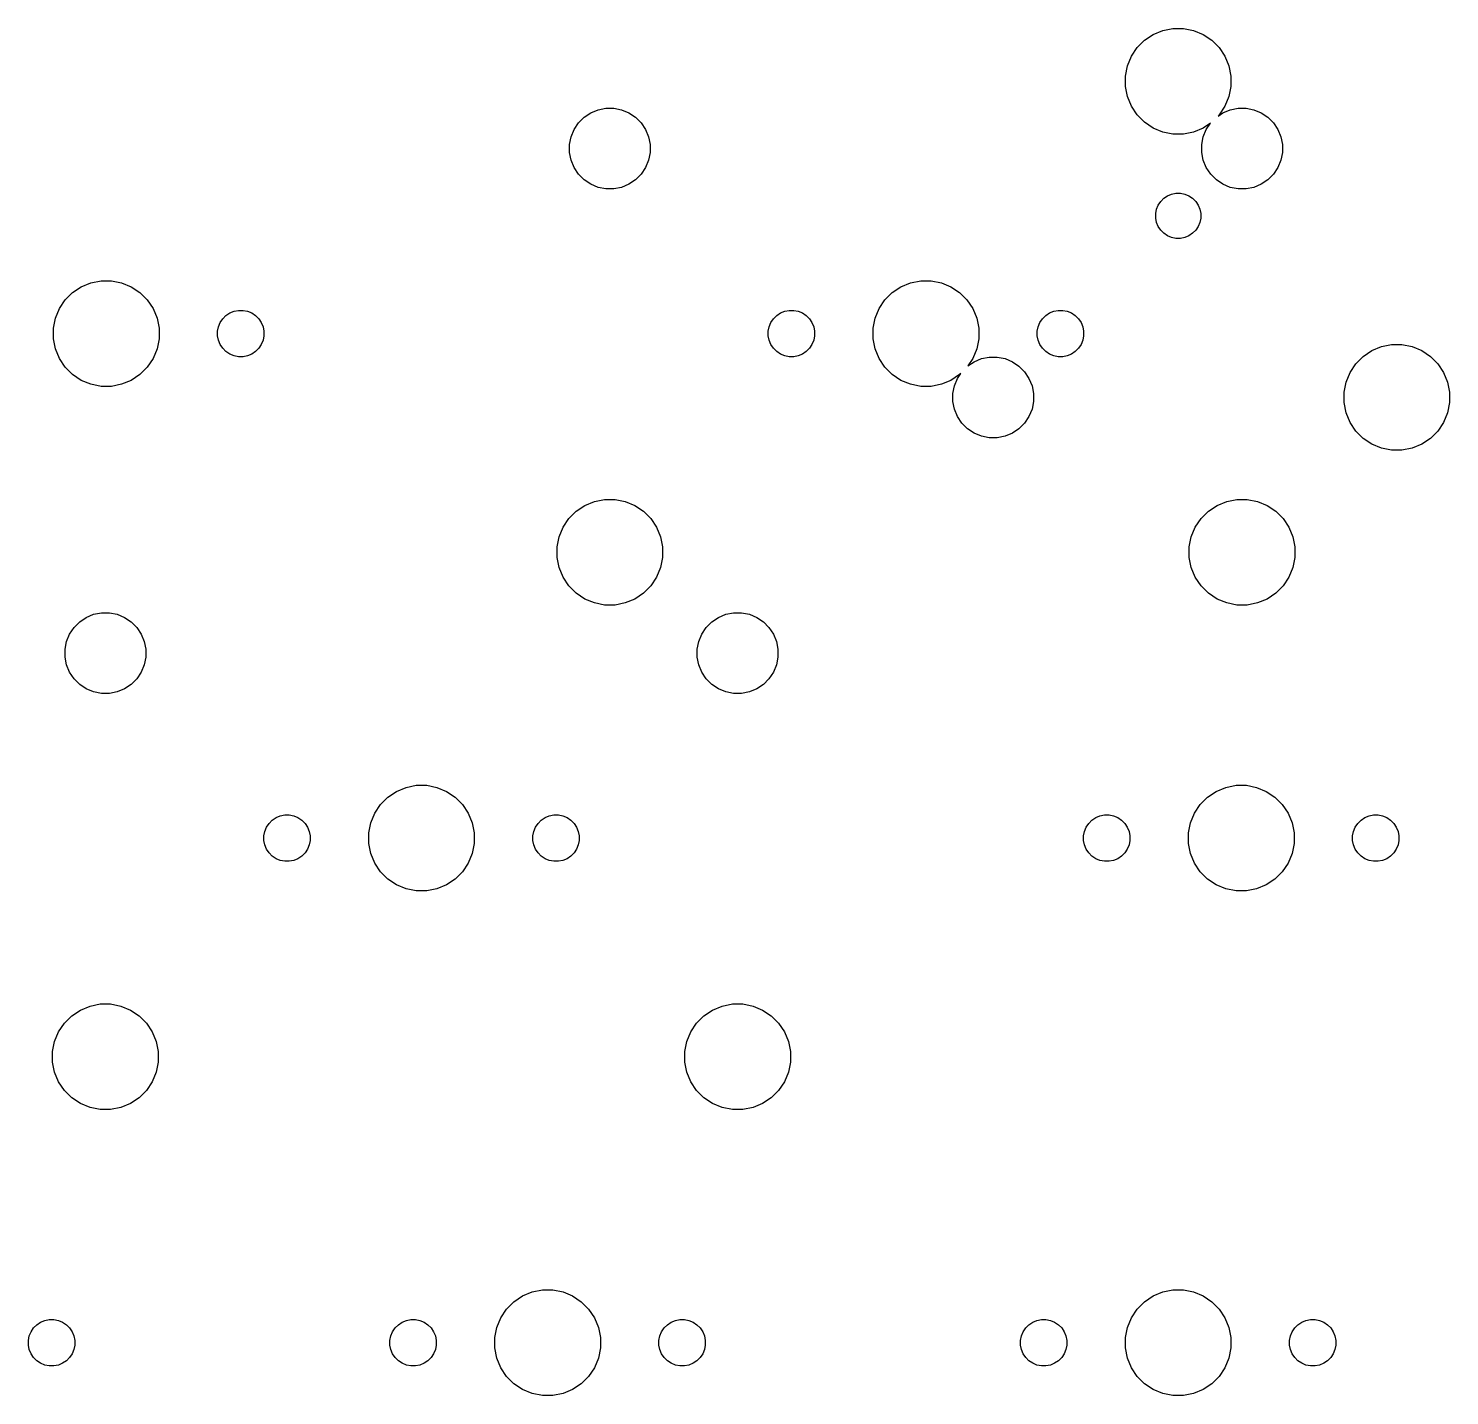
# Model space of a CAD drawing. Extents: x -662 to -203, y -195 to -58.
# Drawn here: x -256.7 to -203, y -166.3 to -114.7 of the extents above; entities that cross this region are included whole.
import ezdxf

# ---------------------------------------------------------------- set-up
doc = ezdxf.new("R2010")
doc.units = 0
doc.layers.add('BLACK', color=7, linetype='CONTINUOUS')

msp = doc.modelspace()

# ---------------------------------------------------------------- linework, layer by layer
at = {"layer": 'BLACK', "linetype": 'CONTINUOUS'}
for p, q in [((-214.241, -114.959), (-213.878, -114.808)), ((-213.878, -114.808), (-213.493, -114.732)), ((-213.493, -114.732), (-213.1, -114.732)), ((-213.1, -114.732), (-212.715, -114.808)), ((-212.715, -114.808), (-212.352, -114.959)), ((-214.845, -115.455), (-214.568, -115.177)), ((-214.568, -115.177), (-214.241, -114.959)), ((-212.352, -114.959), (-212.025, -115.177)), ((-212.025, -115.177), (-211.748, -115.455)), ((-215.214, -116.144), (-215.063, -115.781)), ((-215.063, -115.781), (-214.845, -115.455)), ((-211.748, -115.455), (-211.53, -115.781)), ((-211.53, -115.781), (-211.379, -116.144)), ((-215.29, -116.529), (-215.214, -116.144)), ((-211.379, -116.144), (-211.303, -116.529)), ((-215.29, -116.922), (-215.29, -116.529)), ((-215.214, -117.307), (-215.29, -116.922)), ((-211.303, -116.922), (-211.379, -117.307)), ((-211.303, -116.529), (-211.303, -116.922)), ((-215.063, -117.67), (-215.214, -117.307)), ((-211.379, -117.307), (-211.53, -117.67)), ((-235.731, -118.082), (-235.481, -117.915)), ((-235.481, -117.915), (-235.204, -117.8)), ((-235.204, -117.8), (-234.91, -117.742)), ((-234.91, -117.742), (-234.609, -117.742)), ((-234.609, -117.742), (-234.315, -117.8)), ((-234.315, -117.8), (-234.038, -117.915)), ((-234.038, -117.915), (-233.788, -118.082)), ((-214.845, -117.997), (-215.063, -117.67)), ((-214.568, -118.274), (-214.845, -117.997)), ((-211.789, -118.038), (-211.605, -117.915)), ((-211.748, -117.997), (-211.789, -118.038)), ((-211.53, -117.67), (-211.748, -117.997)), ((-211.605, -117.915), (-211.328, -117.8)), ((-211.328, -117.8), (-211.034, -117.742)), ((-211.034, -117.742), (-210.733, -117.742)), ((-210.733, -117.742), (-210.439, -117.8)), ((-210.439, -117.8), (-210.162, -117.915)), ((-210.162, -117.915), (-209.912, -118.082)), ((-236.225, -118.821), (-236.11, -118.544)), ((-236.11, -118.544), (-235.943, -118.294)), ((-235.943, -118.294), (-235.731, -118.082)), ((-233.788, -118.082), (-233.576, -118.294)), ((-233.576, -118.294), (-233.409, -118.544)), ((-233.409, -118.544), (-233.294, -118.821)), ((-214.241, -118.493), (-214.568, -118.274)), ((-213.878, -118.643), (-214.241, -118.493)), ((-212.352, -118.493), (-212.715, -118.643)), ((-212.077, -118.309), (-212.352, -118.493)), ((-212.349, -118.821), (-212.234, -118.544)), ((-212.234, -118.544), (-212.077, -118.309)), ((-209.912, -118.082), (-209.7, -118.294)), ((-209.7, -118.294), (-209.533, -118.544)), ((-209.533, -118.544), (-209.418, -118.821)), ((-236.284, -119.116), (-236.225, -118.821)), ((-236.284, -119.416), (-236.284, -119.116)), ((-233.294, -118.821), (-233.236, -119.116)), ((-233.236, -119.116), (-233.236, -119.416)), ((-213.493, -118.72), (-213.878, -118.643)), ((-213.1, -118.72), (-213.493, -118.72)), ((-212.715, -118.643), (-213.1, -118.72)), ((-212.408, -119.116), (-212.349, -118.821)), ((-212.408, -119.416), (-212.408, -119.116)), ((-209.418, -118.821), (-209.36, -119.116)), ((-209.36, -119.116), (-209.36, -119.416)), ((-236.225, -119.71), (-236.284, -119.416)), ((-233.236, -119.416), (-233.294, -119.71)), ((-212.349, -119.71), (-212.408, -119.416)), ((-209.36, -119.416), (-209.418, -119.71)), ((-236.11, -119.988), (-236.225, -119.71)), ((-235.943, -120.237), (-236.11, -119.988)), ((-233.409, -119.988), (-233.576, -120.237)), ((-233.294, -119.71), (-233.409, -119.988)), ((-212.234, -119.988), (-212.349, -119.71)), ((-212.067, -120.237), (-212.234, -119.988)), ((-209.533, -119.988), (-209.7, -120.237)), ((-209.418, -119.71), (-209.533, -119.988)), ((-235.731, -120.449), (-235.943, -120.237)), ((-235.481, -120.616), (-235.731, -120.449)), ((-235.204, -120.731), (-235.481, -120.616)), ((-234.91, -120.79), (-235.204, -120.731)), ((-234.315, -120.731), (-234.609, -120.79)), ((-234.038, -120.616), (-234.315, -120.731)), ((-233.788, -120.449), (-234.038, -120.616)), ((-233.576, -120.237), (-233.788, -120.449)), ((-211.855, -120.449), (-212.067, -120.237)), ((-211.605, -120.616), (-211.855, -120.449)), ((-211.328, -120.731), (-211.605, -120.616)), ((-211.034, -120.79), (-211.328, -120.731)), ((-210.439, -120.731), (-210.733, -120.79)), ((-210.162, -120.616), (-210.439, -120.731)), ((-209.912, -120.449), (-210.162, -120.616)), ((-209.7, -120.237), (-209.912, -120.449)), ((-234.609, -120.79), (-234.91, -120.79)), ((-214.051, -121.403), (-213.957, -121.263)), ((-213.957, -121.263), (-213.839, -121.145)), ((-213.839, -121.145), (-213.7, -121.052)), ((-213.7, -121.052), (-213.545, -120.987)), ((-213.545, -120.987), (-213.38, -120.955)), ((-213.38, -120.955), (-213.213, -120.955)), ((-213.213, -120.955), (-213.048, -120.987)), ((-213.048, -120.987), (-212.893, -121.052)), ((-212.893, -121.052), (-212.754, -121.145)), ((-212.754, -121.145), (-212.636, -121.263)), ((-212.636, -121.263), (-212.542, -121.403)), ((-210.733, -120.79), (-211.034, -120.79)), ((-214.147, -121.722), (-214.115, -121.558)), ((-214.147, -121.89), (-214.147, -121.722)), ((-214.115, -121.558), (-214.051, -121.403)), ((-212.542, -121.403), (-212.478, -121.558)), ((-212.478, -121.558), (-212.446, -121.722)), ((-212.446, -121.722), (-212.446, -121.89)), ((-214.115, -122.054), (-214.147, -121.89)), ((-214.051, -122.209), (-214.115, -122.054)), ((-213.957, -122.348), (-214.051, -122.209)), ((-213.839, -122.467), (-213.957, -122.348)), ((-212.636, -122.348), (-212.754, -122.467)), ((-212.542, -122.209), (-212.636, -122.348)), ((-212.478, -122.054), (-212.542, -122.209)), ((-212.446, -121.89), (-212.478, -122.054)), ((-213.7, -122.56), (-213.839, -122.467)), ((-213.545, -122.624), (-213.7, -122.56)), ((-213.38, -122.657), (-213.545, -122.624)), ((-213.213, -122.657), (-213.38, -122.657)), ((-213.048, -122.624), (-213.213, -122.657)), ((-212.893, -122.56), (-213.048, -122.624)), ((-212.754, -122.467), (-212.893, -122.56)), ((-255.049, -124.702), (-254.722, -124.484)), ((-254.722, -124.484), (-254.359, -124.333)), ((-254.359, -124.333), (-253.974, -124.257)), ((-253.974, -124.257), (-253.581, -124.257)), ((-253.581, -124.257), (-253.196, -124.333)), ((-253.196, -124.333), (-252.833, -124.484)), ((-252.833, -124.484), (-252.507, -124.702)), ((-224.093, -124.702), (-223.766, -124.484)), ((-223.766, -124.484), (-223.403, -124.333)), ((-223.403, -124.333), (-223.018, -124.257)), ((-223.018, -124.257), (-222.625, -124.257)), ((-222.625, -124.257), (-222.24, -124.333)), ((-222.24, -124.333), (-221.877, -124.484)), ((-221.877, -124.484), (-221.55, -124.702)), ((-255.545, -125.306), (-255.327, -124.98)), ((-255.327, -124.98), (-255.049, -124.702)), ((-252.507, -124.702), (-252.229, -124.98)), ((-252.229, -124.98), (-252.011, -125.306)), ((-224.588, -125.306), (-224.37, -124.98)), ((-224.37, -124.98), (-224.093, -124.702)), ((-221.55, -124.702), (-221.273, -124.98)), ((-221.273, -124.98), (-221.055, -125.306)), ((-255.695, -125.669), (-255.545, -125.306)), ((-252.011, -125.306), (-251.86, -125.669)), ((-249.377, -125.693), (-249.256, -125.571)), ((-249.256, -125.571), (-249.112, -125.475)), ((-249.112, -125.475), (-248.953, -125.409)), ((-248.953, -125.409), (-248.784, -125.376)), ((-248.784, -125.376), (-248.612, -125.376)), ((-248.612, -125.376), (-248.443, -125.409)), ((-248.443, -125.409), (-248.283, -125.475)), ((-248.283, -125.475), (-248.14, -125.571)), ((-248.14, -125.571), (-248.018, -125.693)), ((-228.581, -125.693), (-228.459, -125.571)), ((-228.459, -125.571), (-228.316, -125.475)), ((-228.316, -125.475), (-228.157, -125.409)), ((-228.157, -125.409), (-227.988, -125.376)), ((-227.988, -125.376), (-227.815, -125.376)), ((-227.815, -125.376), (-227.646, -125.409)), ((-227.646, -125.409), (-227.487, -125.475)), ((-227.487, -125.475), (-227.344, -125.571)), ((-227.344, -125.571), (-227.222, -125.693)), ((-224.739, -125.669), (-224.588, -125.306)), ((-221.055, -125.306), (-220.904, -125.669)), ((-218.421, -125.693), (-218.299, -125.571)), ((-218.299, -125.571), (-218.156, -125.475)), ((-218.156, -125.475), (-217.997, -125.409)), ((-217.997, -125.409), (-217.828, -125.376)), ((-217.828, -125.376), (-217.655, -125.376)), ((-217.655, -125.376), (-217.486, -125.409)), ((-217.486, -125.409), (-217.327, -125.475)), ((-217.327, -125.475), (-217.184, -125.571)), ((-217.184, -125.571), (-217.062, -125.693)), ((-255.772, -126.054), (-255.695, -125.669)), ((-255.772, -126.447), (-255.772, -126.054)), ((-251.86, -125.669), (-251.784, -126.054)), ((-251.784, -126.054), (-251.784, -126.447)), ((-249.573, -126.165), (-249.539, -125.995)), ((-249.539, -125.995), (-249.473, -125.836)), ((-249.473, -125.836), (-249.377, -125.693)), ((-248.018, -125.693), (-247.922, -125.836)), ((-247.922, -125.836), (-247.856, -125.995)), ((-247.856, -125.995), (-247.823, -126.165)), ((-228.777, -126.165), (-228.743, -125.995)), ((-228.743, -125.995), (-228.677, -125.836)), ((-228.677, -125.836), (-228.581, -125.693)), ((-227.222, -125.693), (-227.126, -125.836)), ((-227.126, -125.836), (-227.06, -125.995)), ((-227.06, -125.995), (-227.027, -126.165)), ((-224.815, -126.054), (-224.739, -125.669)), ((-224.815, -126.447), (-224.815, -126.054)), ((-220.904, -125.669), (-220.828, -126.054)), ((-220.828, -126.054), (-220.828, -126.447)), ((-218.617, -126.165), (-218.583, -125.995)), ((-218.583, -125.995), (-218.517, -125.836)), ((-218.517, -125.836), (-218.421, -125.693)), ((-217.062, -125.693), (-216.966, -125.836)), ((-216.966, -125.836), (-216.9, -125.995)), ((-216.9, -125.995), (-216.867, -126.165)), ((-255.695, -126.832), (-255.772, -126.447)), ((-251.784, -126.447), (-251.86, -126.832)), ((-249.573, -126.337), (-249.573, -126.165)), ((-249.539, -126.506), (-249.573, -126.337)), ((-249.473, -126.665), (-249.539, -126.506)), ((-247.856, -126.506), (-247.922, -126.665)), ((-247.823, -126.337), (-247.856, -126.506)), ((-247.823, -126.165), (-247.823, -126.337)), ((-228.777, -126.337), (-228.777, -126.165)), ((-228.743, -126.506), (-228.777, -126.337)), ((-228.677, -126.665), (-228.743, -126.506)), ((-227.06, -126.506), (-227.126, -126.665)), ((-227.027, -126.337), (-227.06, -126.506)), ((-227.027, -126.165), (-227.027, -126.337)), ((-224.739, -126.832), (-224.815, -126.447)), ((-220.828, -126.447), (-220.904, -126.832)), ((-218.617, -126.337), (-218.617, -126.165)), ((-218.583, -126.506), (-218.617, -126.337)), ((-218.517, -126.665), (-218.583, -126.506)), ((-216.9, -126.506), (-216.966, -126.665)), ((-216.867, -126.337), (-216.9, -126.506)), ((-216.867, -126.165), (-216.867, -126.337)), ((-255.545, -127.195), (-255.695, -126.832)), ((-255.327, -127.522), (-255.545, -127.195)), ((-252.011, -127.195), (-252.229, -127.522)), ((-251.86, -126.832), (-252.011, -127.195)), ((-249.377, -126.808), (-249.473, -126.665)), ((-249.256, -126.93), (-249.377, -126.808)), ((-249.112, -127.026), (-249.256, -126.93)), ((-248.953, -127.092), (-249.112, -127.026)), ((-248.784, -127.126), (-248.953, -127.092)), ((-248.612, -127.126), (-248.784, -127.126)), ((-248.443, -127.092), (-248.612, -127.126)), ((-248.283, -127.026), (-248.443, -127.092)), ((-248.14, -126.93), (-248.283, -127.026)), ((-248.018, -126.808), (-248.14, -126.93)), ((-247.922, -126.665), (-248.018, -126.808)), ((-228.581, -126.808), (-228.677, -126.665)), ((-228.459, -126.93), (-228.581, -126.808)), ((-228.316, -127.026), (-228.459, -126.93)), ((-228.157, -127.092), (-228.316, -127.026)), ((-227.988, -127.126), (-228.157, -127.092)), ((-227.815, -127.126), (-227.988, -127.126)), ((-227.646, -127.092), (-227.815, -127.126)), ((-227.487, -127.026), (-227.646, -127.092)), ((-227.344, -126.93), (-227.487, -127.026)), ((-227.222, -126.808), (-227.344, -126.93)), ((-227.126, -126.665), (-227.222, -126.808)), ((-224.588, -127.195), (-224.739, -126.832)), ((-224.37, -127.522), (-224.588, -127.195)), ((-221.055, -127.195), (-221.238, -127.47)), ((-220.904, -126.832), (-221.055, -127.195)), ((-220.726, -127.198), (-220.432, -127.14)), ((-220.432, -127.14), (-220.131, -127.14)), ((-220.131, -127.14), (-219.837, -127.198)), ((-218.421, -126.808), (-218.517, -126.665)), ((-218.299, -126.93), (-218.421, -126.808)), ((-218.156, -127.026), (-218.299, -126.93)), ((-217.997, -127.092), (-218.156, -127.026)), ((-217.828, -127.126), (-217.997, -127.092)), ((-217.655, -127.126), (-217.828, -127.126)), ((-217.486, -127.092), (-217.655, -127.126)), ((-217.327, -127.026), (-217.486, -127.092)), ((-217.184, -126.93), (-217.327, -127.026)), ((-217.062, -126.808), (-217.184, -126.93)), ((-216.966, -126.665), (-217.062, -126.808)), ((-206.59, -127.393), (-206.313, -127.115)), ((-206.313, -127.115), (-205.986, -126.897)), ((-205.986, -126.897), (-205.623, -126.746)), ((-205.623, -126.746), (-205.238, -126.67)), ((-205.238, -126.67), (-204.845, -126.67)), ((-204.845, -126.67), (-204.46, -126.746)), ((-204.46, -126.746), (-204.097, -126.897)), ((-204.097, -126.897), (-203.77, -127.115)), ((-203.77, -127.115), (-203.493, -127.393)), ((-255.049, -127.799), (-255.327, -127.522)), ((-252.229, -127.522), (-252.507, -127.799)), ((-224.093, -127.799), (-224.37, -127.522)), ((-221.238, -127.47), (-221.003, -127.313)), ((-221.003, -127.313), (-220.726, -127.198)), ((-219.837, -127.198), (-219.56, -127.313)), ((-219.56, -127.313), (-219.31, -127.48)), ((-219.31, -127.48), (-219.098, -127.692)), ((-219.098, -127.692), (-218.931, -127.942)), ((-206.959, -128.082), (-206.808, -127.719)), ((-206.808, -127.719), (-206.59, -127.393)), ((-203.493, -127.393), (-203.275, -127.719)), ((-203.275, -127.719), (-203.124, -128.082)), ((-254.722, -128.018), (-255.049, -127.799)), ((-254.359, -128.168), (-254.722, -128.018)), ((-253.974, -128.245), (-254.359, -128.168)), ((-253.581, -128.245), (-253.974, -128.245)), ((-253.196, -128.168), (-253.581, -128.245)), ((-252.833, -128.018), (-253.196, -128.168)), ((-252.507, -127.799), (-252.833, -128.018)), ((-223.766, -128.018), (-224.093, -127.799)), ((-223.403, -128.168), (-223.766, -128.018)), ((-223.018, -128.245), (-223.403, -128.168)), ((-222.625, -128.245), (-223.018, -128.245)), ((-222.24, -128.168), (-222.625, -128.245)), ((-221.877, -128.018), (-222.24, -128.168)), ((-221.55, -127.799), (-221.877, -128.018)), ((-221.806, -128.514), (-221.747, -128.219)), ((-221.747, -128.219), (-221.632, -127.942)), ((-221.632, -127.942), (-221.51, -127.759)), ((-221.51, -127.759), (-221.55, -127.799)), ((-218.931, -127.942), (-218.816, -128.219)), ((-218.816, -128.219), (-218.758, -128.514)), ((-207.035, -128.467), (-206.959, -128.082)), ((-203.124, -128.082), (-203.048, -128.467)), ((-221.806, -128.814), (-221.806, -128.514)), ((-218.758, -128.514), (-218.758, -128.814)), ((-207.035, -128.86), (-207.035, -128.467)), ((-203.048, -128.467), (-203.048, -128.86)), ((-221.747, -129.108), (-221.806, -128.814)), ((-221.632, -129.386), (-221.747, -129.108)), ((-218.816, -129.108), (-218.931, -129.386)), ((-218.758, -128.814), (-218.816, -129.108)), ((-206.959, -129.245), (-207.035, -128.86)), ((-206.808, -129.608), (-206.959, -129.245)), ((-203.124, -129.245), (-203.275, -129.608)), ((-203.048, -128.86), (-203.124, -129.245)), ((-221.465, -129.635), (-221.632, -129.386)), ((-221.253, -129.847), (-221.465, -129.635)), ((-221.003, -130.014), (-221.253, -129.847)), ((-219.31, -129.847), (-219.56, -130.014)), ((-219.098, -129.635), (-219.31, -129.847)), ((-218.931, -129.386), (-219.098, -129.635)), ((-206.59, -129.935), (-206.808, -129.608)), ((-203.275, -129.608), (-203.493, -129.935)), ((-220.726, -130.129), (-221.003, -130.014)), ((-220.432, -130.188), (-220.726, -130.129)), ((-220.131, -130.188), (-220.432, -130.188)), ((-219.837, -130.129), (-220.131, -130.188)), ((-219.56, -130.014), (-219.837, -130.129)), ((-206.313, -130.212), (-206.59, -129.935)), ((-205.986, -130.431), (-206.313, -130.212)), ((-203.77, -130.212), (-204.097, -130.431)), ((-203.493, -129.935), (-203.77, -130.212)), ((-205.623, -130.581), (-205.986, -130.431)), ((-205.238, -130.658), (-205.623, -130.581)), ((-204.845, -130.658), (-205.238, -130.658)), ((-204.46, -130.581), (-204.845, -130.658)), ((-204.097, -130.431), (-204.46, -130.581)), ((-235.341, -132.588), (-234.956, -132.512)), ((-234.956, -132.512), (-234.563, -132.512)), ((-234.563, -132.512), (-234.178, -132.588)), ((-211.465, -132.588), (-211.08, -132.512)), ((-211.08, -132.512), (-210.687, -132.512)), ((-210.687, -132.512), (-210.302, -132.588)), ((-236.308, -133.235), (-236.031, -132.957)), ((-236.031, -132.957), (-235.704, -132.739)), ((-235.704, -132.739), (-235.341, -132.588)), ((-234.178, -132.588), (-233.815, -132.739)), ((-233.815, -132.739), (-233.488, -132.957)), ((-233.488, -132.957), (-233.211, -133.235)), ((-212.432, -133.235), (-212.155, -132.957)), ((-212.155, -132.957), (-211.828, -132.739)), ((-211.828, -132.739), (-211.465, -132.588)), ((-210.302, -132.588), (-209.939, -132.739)), ((-209.939, -132.739), (-209.612, -132.957)), ((-209.612, -132.957), (-209.335, -133.235)), ((-236.677, -133.924), (-236.526, -133.561)), ((-236.526, -133.561), (-236.308, -133.235)), ((-233.211, -133.235), (-232.993, -133.561)), ((-232.993, -133.561), (-232.842, -133.924)), ((-212.801, -133.924), (-212.65, -133.561)), ((-212.65, -133.561), (-212.432, -133.235)), ((-209.335, -133.235), (-209.117, -133.561)), ((-209.117, -133.561), (-208.966, -133.924)), ((-236.753, -134.309), (-236.677, -133.924)), ((-232.842, -133.924), (-232.766, -134.309)), ((-212.877, -134.309), (-212.801, -133.924)), ((-208.966, -133.924), (-208.89, -134.309)), ((-236.753, -134.702), (-236.753, -134.309)), ((-236.677, -135.087), (-236.753, -134.702)), ((-232.766, -134.702), (-232.842, -135.087)), ((-232.766, -134.309), (-232.766, -134.702)), ((-212.877, -134.702), (-212.877, -134.309)), ((-212.801, -135.087), (-212.877, -134.702)), ((-208.89, -134.702), (-208.966, -135.087)), ((-208.89, -134.309), (-208.89, -134.702)), ((-236.526, -135.45), (-236.677, -135.087)), ((-232.842, -135.087), (-232.993, -135.45)), ((-212.65, -135.45), (-212.801, -135.087)), ((-208.966, -135.087), (-209.117, -135.45)), ((-236.308, -135.777), (-236.526, -135.45)), ((-236.031, -136.054), (-236.308, -135.777)), ((-233.211, -135.777), (-233.488, -136.054)), ((-232.993, -135.45), (-233.211, -135.777)), ((-212.432, -135.777), (-212.65, -135.45)), ((-212.155, -136.054), (-212.432, -135.777)), ((-209.335, -135.777), (-209.612, -136.054)), ((-209.117, -135.45), (-209.335, -135.777)), ((-235.704, -136.273), (-236.031, -136.054)), ((-235.341, -136.423), (-235.704, -136.273)), ((-233.815, -136.273), (-234.178, -136.423)), ((-233.488, -136.054), (-233.815, -136.273)), ((-211.828, -136.273), (-212.155, -136.054)), ((-211.465, -136.423), (-211.828, -136.273)), ((-209.939, -136.273), (-210.302, -136.423)), ((-209.612, -136.054), (-209.939, -136.273)), ((-254.531, -136.965), (-254.254, -136.85)), ((-254.254, -136.85), (-253.96, -136.792)), ((-253.96, -136.792), (-253.659, -136.792)), ((-253.659, -136.792), (-253.365, -136.85)), ((-253.365, -136.85), (-253.088, -136.965)), ((-234.956, -136.5), (-235.341, -136.423)), ((-234.563, -136.5), (-234.956, -136.5)), ((-234.178, -136.423), (-234.563, -136.5)), ((-230.655, -136.965), (-230.378, -136.85)), ((-230.378, -136.85), (-230.084, -136.792)), ((-230.084, -136.792), (-229.783, -136.792)), ((-229.783, -136.792), (-229.489, -136.85)), ((-229.489, -136.85), (-229.212, -136.965)), ((-211.08, -136.5), (-211.465, -136.423)), ((-210.687, -136.5), (-211.08, -136.5)), ((-210.302, -136.423), (-210.687, -136.5)), ((-255.16, -137.594), (-254.993, -137.344)), ((-254.993, -137.344), (-254.781, -137.132)), ((-254.781, -137.132), (-254.531, -136.965)), ((-253.088, -136.965), (-252.838, -137.132)), ((-252.838, -137.132), (-252.626, -137.344)), ((-252.626, -137.344), (-252.459, -137.594)), ((-231.284, -137.594), (-231.117, -137.344)), ((-231.117, -137.344), (-230.905, -137.132)), ((-230.905, -137.132), (-230.655, -136.965)), ((-229.212, -136.965), (-228.962, -137.132)), ((-228.962, -137.132), (-228.75, -137.344)), ((-228.75, -137.344), (-228.583, -137.594)), ((-255.334, -138.166), (-255.275, -137.871)), ((-255.275, -137.871), (-255.16, -137.594)), ((-252.459, -137.594), (-252.344, -137.871)), ((-252.344, -137.871), (-252.286, -138.166)), ((-231.458, -138.166), (-231.399, -137.871)), ((-231.399, -137.871), (-231.284, -137.594)), ((-228.583, -137.594), (-228.468, -137.871)), ((-228.468, -137.871), (-228.41, -138.166)), ((-255.334, -138.466), (-255.334, -138.166)), ((-255.275, -138.76), (-255.334, -138.466)), ((-252.286, -138.466), (-252.344, -138.76)), ((-252.286, -138.166), (-252.286, -138.466)), ((-231.458, -138.466), (-231.458, -138.166)), ((-231.399, -138.76), (-231.458, -138.466)), ((-228.41, -138.466), (-228.468, -138.76)), ((-228.41, -138.166), (-228.41, -138.466)), ((-255.16, -139.038), (-255.275, -138.76)), ((-252.344, -138.76), (-252.459, -139.038)), ((-231.284, -139.038), (-231.399, -138.76)), ((-228.468, -138.76), (-228.583, -139.038)), ((-254.993, -139.287), (-255.16, -139.038)), ((-254.781, -139.499), (-254.993, -139.287)), ((-254.531, -139.666), (-254.781, -139.499)), ((-252.838, -139.499), (-253.088, -139.666)), ((-252.626, -139.287), (-252.838, -139.499)), ((-252.459, -139.038), (-252.626, -139.287)), ((-231.117, -139.287), (-231.284, -139.038)), ((-230.905, -139.499), (-231.117, -139.287)), ((-230.655, -139.666), (-230.905, -139.499)), ((-228.962, -139.499), (-229.212, -139.666)), ((-228.75, -139.287), (-228.962, -139.499)), ((-228.583, -139.038), (-228.75, -139.287)), ((-254.254, -139.781), (-254.531, -139.666)), ((-253.96, -139.84), (-254.254, -139.781)), ((-253.659, -139.84), (-253.96, -139.84)), ((-253.365, -139.781), (-253.659, -139.84)), ((-253.088, -139.666), (-253.365, -139.781)), ((-230.378, -139.781), (-230.655, -139.666)), ((-230.084, -139.84), (-230.378, -139.781)), ((-229.783, -139.84), (-230.084, -139.84)), ((-229.489, -139.781), (-229.783, -139.84)), ((-229.212, -139.666), (-229.489, -139.781)), ((-243.42, -144.03), (-243.143, -143.752)), ((-243.143, -143.752), (-242.816, -143.534)), ((-242.816, -143.534), (-242.453, -143.383)), ((-242.453, -143.383), (-242.068, -143.307)), ((-242.068, -143.307), (-241.675, -143.307)), ((-241.675, -143.307), (-241.29, -143.383)), ((-241.29, -143.383), (-240.927, -143.534)), ((-240.927, -143.534), (-240.6, -143.752)), ((-240.6, -143.752), (-240.323, -144.03)), ((-212.464, -144.03), (-212.186, -143.752)), ((-212.186, -143.752), (-211.86, -143.534)), ((-211.86, -143.534), (-211.497, -143.383)), ((-211.497, -143.383), (-211.112, -143.307)), ((-211.112, -143.307), (-210.719, -143.307)), ((-210.719, -143.307), (-210.334, -143.383)), ((-210.334, -143.383), (-209.971, -143.534)), ((-209.971, -143.534), (-209.644, -143.752)), ((-209.644, -143.752), (-209.366, -144.03)), ((-243.789, -144.719), (-243.638, -144.356)), ((-243.638, -144.356), (-243.42, -144.03)), ((-240.323, -144.03), (-240.105, -144.356)), ((-240.105, -144.356), (-239.954, -144.719)), ((-212.833, -144.719), (-212.682, -144.356)), ((-212.682, -144.356), (-212.464, -144.03)), ((-209.366, -144.03), (-209.148, -144.356)), ((-209.148, -144.356), (-208.998, -144.719)), ((-247.793, -145.045), (-247.727, -144.886)), ((-247.727, -144.886), (-247.631, -144.743)), ((-247.631, -144.743), (-247.509, -144.621)), ((-247.509, -144.621), (-247.366, -144.525)), ((-247.366, -144.525), (-247.207, -144.459)), ((-247.207, -144.459), (-247.038, -144.426)), ((-247.038, -144.426), (-246.865, -144.426)), ((-246.865, -144.426), (-246.696, -144.459)), ((-246.696, -144.459), (-246.537, -144.525)), ((-246.537, -144.525), (-246.394, -144.621)), ((-246.394, -144.621), (-246.272, -144.743)), ((-246.272, -144.743), (-246.176, -144.886)), ((-246.176, -144.886), (-246.11, -145.045)), ((-243.865, -145.104), (-243.789, -144.719)), ((-239.954, -144.719), (-239.878, -145.104)), ((-237.633, -145.045), (-237.567, -144.886)), ((-237.567, -144.886), (-237.471, -144.743)), ((-237.471, -144.743), (-237.349, -144.621)), ((-237.349, -144.621), (-237.206, -144.525)), ((-237.206, -144.525), (-237.047, -144.459)), ((-237.047, -144.459), (-236.878, -144.426)), ((-236.878, -144.426), (-236.705, -144.426)), ((-236.705, -144.426), (-236.536, -144.459)), ((-236.536, -144.459), (-236.377, -144.525)), ((-236.377, -144.525), (-236.234, -144.621)), ((-236.234, -144.621), (-236.112, -144.743)), ((-236.112, -144.743), (-236.016, -144.886)), ((-236.016, -144.886), (-235.95, -145.045)), ((-216.837, -145.045), (-216.771, -144.886)), ((-216.771, -144.886), (-216.675, -144.743)), ((-216.675, -144.743), (-216.553, -144.621)), ((-216.553, -144.621), (-216.41, -144.525)), ((-216.41, -144.525), (-216.25, -144.459)), ((-216.25, -144.459), (-216.081, -144.426)), ((-216.081, -144.426), (-215.909, -144.426)), ((-215.909, -144.426), (-215.74, -144.459)), ((-215.74, -144.459), (-215.581, -144.525)), ((-215.581, -144.525), (-215.437, -144.621)), ((-215.437, -144.621), (-215.316, -144.743)), ((-215.316, -144.743), (-215.22, -144.886)), ((-215.22, -144.886), (-215.154, -145.045)), ((-212.909, -145.104), (-212.833, -144.719)), ((-208.998, -144.719), (-208.921, -145.104)), ((-206.677, -145.045), (-206.611, -144.886)), ((-206.611, -144.886), (-206.515, -144.743)), ((-206.515, -144.743), (-206.393, -144.621)), ((-206.393, -144.621), (-206.25, -144.525)), ((-206.25, -144.525), (-206.09, -144.459)), ((-206.09, -144.459), (-205.921, -144.426)), ((-205.921, -144.426), (-205.749, -144.426)), ((-205.749, -144.426), (-205.58, -144.459)), ((-205.58, -144.459), (-205.421, -144.525)), ((-205.421, -144.525), (-205.277, -144.621)), ((-205.277, -144.621), (-205.156, -144.743)), ((-205.156, -144.743), (-205.06, -144.886)), ((-205.06, -144.886), (-204.994, -145.045)), ((-247.827, -145.215), (-247.793, -145.045)), ((-247.827, -145.387), (-247.827, -145.215)), ((-247.793, -145.556), (-247.827, -145.387)), ((-246.11, -145.045), (-246.077, -145.215)), ((-246.077, -145.387), (-246.11, -145.556)), ((-246.077, -145.215), (-246.077, -145.387)), ((-243.865, -145.497), (-243.865, -145.104)), ((-239.878, -145.104), (-239.878, -145.497)), ((-237.667, -145.215), (-237.633, -145.045)), ((-237.667, -145.387), (-237.667, -145.215)), ((-237.633, -145.556), (-237.667, -145.387)), ((-235.95, -145.045), (-235.917, -145.215)), ((-235.917, -145.387), (-235.95, -145.556)), ((-235.917, -145.215), (-235.917, -145.387)), ((-216.87, -145.215), (-216.837, -145.045)), ((-216.87, -145.387), (-216.87, -145.215)), ((-216.837, -145.556), (-216.87, -145.387)), ((-215.154, -145.045), (-215.12, -145.215)), ((-215.12, -145.387), (-215.154, -145.556)), ((-215.12, -145.215), (-215.12, -145.387)), ((-212.909, -145.497), (-212.909, -145.104)), ((-208.921, -145.104), (-208.921, -145.497)), ((-206.71, -145.215), (-206.677, -145.045)), ((-206.71, -145.387), (-206.71, -145.215)), ((-206.677, -145.556), (-206.71, -145.387)), ((-204.994, -145.045), (-204.96, -145.215)), ((-204.96, -145.387), (-204.994, -145.556)), ((-204.96, -145.215), (-204.96, -145.387)), ((-247.727, -145.715), (-247.793, -145.556)), ((-247.631, -145.858), (-247.727, -145.715)), ((-247.509, -145.98), (-247.631, -145.858)), ((-246.272, -145.858), (-246.394, -145.98)), ((-246.176, -145.715), (-246.272, -145.858)), ((-246.11, -145.556), (-246.176, -145.715)), ((-243.789, -145.882), (-243.865, -145.497)), ((-243.638, -146.245), (-243.789, -145.882)), ((-239.954, -145.882), (-240.105, -146.245)), ((-239.878, -145.497), (-239.954, -145.882)), ((-237.567, -145.715), (-237.633, -145.556)), ((-237.471, -145.858), (-237.567, -145.715)), ((-237.349, -145.98), (-237.471, -145.858)), ((-236.112, -145.858), (-236.234, -145.98)), ((-236.016, -145.715), (-236.112, -145.858)), ((-235.95, -145.556), (-236.016, -145.715)), ((-216.771, -145.715), (-216.837, -145.556)), ((-216.675, -145.858), (-216.771, -145.715)), ((-216.553, -145.98), (-216.675, -145.858)), ((-215.316, -145.858), (-215.437, -145.98)), ((-215.22, -145.715), (-215.316, -145.858)), ((-215.154, -145.556), (-215.22, -145.715)), ((-212.833, -145.882), (-212.909, -145.497)), ((-212.682, -146.245), (-212.833, -145.882)), ((-208.998, -145.882), (-209.148, -146.245)), ((-208.921, -145.497), (-208.998, -145.882)), ((-206.611, -145.715), (-206.677, -145.556)), ((-206.515, -145.858), (-206.611, -145.715)), ((-206.393, -145.98), (-206.515, -145.858)), ((-205.156, -145.858), (-205.277, -145.98)), ((-205.06, -145.715), (-205.156, -145.858)), ((-204.994, -145.556), (-205.06, -145.715)), ((-247.366, -146.076), (-247.509, -145.98)), ((-247.207, -146.142), (-247.366, -146.076)), ((-247.038, -146.176), (-247.207, -146.142)), ((-246.865, -146.176), (-247.038, -146.176)), ((-246.696, -146.142), (-246.865, -146.176)), ((-246.537, -146.076), (-246.696, -146.142)), ((-246.394, -145.98), (-246.537, -146.076)), ((-243.42, -146.572), (-243.638, -146.245)), ((-240.105, -146.245), (-240.323, -146.572)), ((-237.206, -146.076), (-237.349, -145.98)), ((-237.047, -146.142), (-237.206, -146.076)), ((-236.878, -146.176), (-237.047, -146.142)), ((-236.705, -146.176), (-236.878, -146.176)), ((-236.536, -146.142), (-236.705, -146.176)), ((-236.377, -146.076), (-236.536, -146.142)), ((-236.234, -145.98), (-236.377, -146.076)), ((-216.41, -146.076), (-216.553, -145.98)), ((-216.25, -146.142), (-216.41, -146.076)), ((-216.081, -146.176), (-216.25, -146.142)), ((-215.909, -146.176), (-216.081, -146.176)), ((-215.74, -146.142), (-215.909, -146.176)), ((-215.581, -146.076), (-215.74, -146.142)), ((-215.437, -145.98), (-215.581, -146.076)), ((-212.464, -146.572), (-212.682, -146.245)), ((-209.148, -146.245), (-209.366, -146.572)), ((-206.25, -146.076), (-206.393, -145.98)), ((-206.09, -146.142), (-206.25, -146.076)), ((-205.921, -146.176), (-206.09, -146.142)), ((-205.749, -146.176), (-205.921, -146.176)), ((-205.58, -146.142), (-205.749, -146.176)), ((-205.421, -146.076), (-205.58, -146.142)), ((-205.277, -145.98), (-205.421, -146.076)), ((-243.143, -146.849), (-243.42, -146.572)), ((-242.816, -147.068), (-243.143, -146.849)), ((-240.6, -146.849), (-240.927, -147.068)), ((-240.323, -146.572), (-240.6, -146.849)), ((-212.186, -146.849), (-212.464, -146.572)), ((-211.86, -147.068), (-212.186, -146.849)), ((-209.644, -146.849), (-209.971, -147.068)), ((-209.366, -146.572), (-209.644, -146.849)), ((-242.453, -147.218), (-242.816, -147.068)), ((-242.068, -147.295), (-242.453, -147.218)), ((-241.675, -147.295), (-242.068, -147.295)), ((-241.29, -147.218), (-241.675, -147.295)), ((-240.927, -147.068), (-241.29, -147.218)), ((-211.497, -147.218), (-211.86, -147.068)), ((-211.112, -147.295), (-211.497, -147.218)), ((-210.719, -147.295), (-211.112, -147.295)), ((-210.334, -147.218), (-210.719, -147.295)), ((-209.971, -147.068), (-210.334, -147.218)), ((-255.081, -152.007), (-254.754, -151.789)), ((-254.754, -151.789), (-254.391, -151.638)), ((-254.391, -151.638), (-254.006, -151.562)), ((-254.006, -151.562), (-253.613, -151.562)), ((-253.613, -151.562), (-253.228, -151.638)), ((-253.228, -151.638), (-252.865, -151.789)), ((-252.865, -151.789), (-252.538, -152.007)), ((-231.205, -152.007), (-230.878, -151.789)), ((-230.878, -151.789), (-230.515, -151.638)), ((-230.515, -151.638), (-230.13, -151.562)), ((-230.13, -151.562), (-229.737, -151.562)), ((-229.737, -151.562), (-229.352, -151.638)), ((-229.352, -151.638), (-228.989, -151.789)), ((-228.989, -151.789), (-228.662, -152.007)), ((-255.576, -152.611), (-255.358, -152.285)), ((-255.358, -152.285), (-255.081, -152.007)), ((-252.538, -152.007), (-252.261, -152.285)), ((-252.261, -152.285), (-252.043, -152.611)), ((-231.7, -152.611), (-231.482, -152.285)), ((-231.482, -152.285), (-231.205, -152.007)), ((-228.662, -152.007), (-228.385, -152.285)), ((-228.385, -152.285), (-228.167, -152.611)), ((-255.727, -152.974), (-255.576, -152.611)), ((-252.043, -152.611), (-251.892, -152.974)), ((-231.851, -152.974), (-231.7, -152.611)), ((-228.167, -152.611), (-228.016, -152.974)), ((-255.803, -153.359), (-255.727, -152.974)), ((-255.803, -153.752), (-255.803, -153.359)), ((-251.892, -152.974), (-251.816, -153.359)), ((-251.816, -153.359), (-251.816, -153.752)), ((-231.927, -153.359), (-231.851, -152.974)), ((-231.927, -153.752), (-231.927, -153.359)), ((-228.016, -152.974), (-227.94, -153.359)), ((-227.94, -153.359), (-227.94, -153.752)), ((-255.727, -154.137), (-255.803, -153.752)), ((-251.816, -153.752), (-251.892, -154.137)), ((-231.851, -154.137), (-231.927, -153.752)), ((-227.94, -153.752), (-228.016, -154.137)), ((-255.576, -154.5), (-255.727, -154.137)), ((-255.358, -154.827), (-255.576, -154.5)), ((-252.043, -154.5), (-252.261, -154.827)), ((-251.892, -154.137), (-252.043, -154.5)), ((-231.7, -154.5), (-231.851, -154.137)), ((-231.482, -154.827), (-231.7, -154.5)), ((-228.167, -154.5), (-228.385, -154.827)), ((-228.016, -154.137), (-228.167, -154.5)), ((-255.081, -155.104), (-255.358, -154.827)), ((-252.261, -154.827), (-252.538, -155.104)), ((-231.205, -155.104), (-231.482, -154.827)), ((-228.385, -154.827), (-228.662, -155.104)), ((-254.754, -155.323), (-255.081, -155.104)), ((-254.391, -155.473), (-254.754, -155.323)), ((-254.006, -155.55), (-254.391, -155.473)), ((-253.613, -155.55), (-254.006, -155.55)), ((-253.228, -155.473), (-253.613, -155.55)), ((-252.865, -155.323), (-253.228, -155.473)), ((-252.538, -155.104), (-252.865, -155.323)), ((-230.878, -155.323), (-231.205, -155.104)), ((-230.515, -155.473), (-230.878, -155.323)), ((-230.13, -155.55), (-230.515, -155.473)), ((-229.737, -155.55), (-230.13, -155.55)), ((-229.352, -155.473), (-229.737, -155.55)), ((-228.989, -155.323), (-229.352, -155.473)), ((-228.662, -155.104), (-228.989, -155.323)), ((-238.38, -162.802), (-238.053, -162.584)), ((-238.053, -162.584), (-237.691, -162.433)), ((-237.691, -162.433), (-237.305, -162.357)), ((-237.305, -162.357), (-236.913, -162.357)), ((-236.913, -162.357), (-236.527, -162.433)), ((-236.527, -162.433), (-236.165, -162.584)), ((-236.165, -162.584), (-235.838, -162.802)), ((-214.568, -162.802), (-214.241, -162.584)), ((-214.241, -162.584), (-213.878, -162.433)), ((-213.878, -162.433), (-213.493, -162.357)), ((-213.493, -162.357), (-213.1, -162.357)), ((-213.1, -162.357), (-212.715, -162.433)), ((-212.715, -162.433), (-212.352, -162.584)), ((-212.352, -162.584), (-212.025, -162.802)), ((-238.876, -163.406), (-238.658, -163.08)), ((-238.658, -163.08), (-238.38, -162.802)), ((-235.838, -162.802), (-235.56, -163.08)), ((-235.56, -163.08), (-235.342, -163.406)), ((-215.063, -163.406), (-214.845, -163.08)), ((-214.845, -163.08), (-214.568, -162.802)), ((-212.025, -162.802), (-211.748, -163.08)), ((-211.748, -163.08), (-211.53, -163.406)), ((-256.521, -163.793), (-256.399, -163.671)), ((-256.399, -163.671), (-256.256, -163.575)), ((-256.256, -163.575), (-256.097, -163.509)), ((-256.097, -163.509), (-255.928, -163.476)), ((-255.928, -163.476), (-255.755, -163.476)), ((-255.755, -163.476), (-255.586, -163.509)), ((-255.586, -163.509), (-255.427, -163.575)), ((-255.427, -163.575), (-255.284, -163.671)), ((-255.284, -163.671), (-255.162, -163.793)), ((-242.869, -163.793), (-242.747, -163.671)), ((-242.747, -163.671), (-242.603, -163.575)), ((-242.603, -163.575), (-242.444, -163.509)), ((-242.444, -163.509), (-242.275, -163.476)), ((-242.275, -163.476), (-242.103, -163.476)), ((-242.103, -163.476), (-241.934, -163.509)), ((-241.934, -163.509), (-241.775, -163.575)), ((-241.775, -163.575), (-241.631, -163.671)), ((-241.631, -163.671), (-241.509, -163.793)), ((-239.026, -163.769), (-238.876, -163.406)), ((-235.342, -163.406), (-235.192, -163.769)), ((-232.709, -163.793), (-232.587, -163.671)), ((-232.587, -163.671), (-232.443, -163.575)), ((-232.443, -163.575), (-232.284, -163.509)), ((-232.284, -163.509), (-232.115, -163.476)), ((-232.115, -163.476), (-231.943, -163.476)), ((-231.943, -163.476), (-231.774, -163.509)), ((-231.774, -163.509), (-231.615, -163.575)), ((-231.615, -163.575), (-231.471, -163.671)), ((-231.471, -163.671), (-231.349, -163.793)), ((-219.056, -163.793), (-218.934, -163.671)), ((-218.934, -163.671), (-218.791, -163.575)), ((-218.791, -163.575), (-218.632, -163.509)), ((-218.632, -163.509), (-218.463, -163.476)), ((-218.463, -163.476), (-218.29, -163.476)), ((-218.29, -163.476), (-218.121, -163.509)), ((-218.121, -163.509), (-217.962, -163.575)), ((-217.962, -163.575), (-217.819, -163.671)), ((-217.819, -163.671), (-217.697, -163.793)), ((-215.214, -163.769), (-215.063, -163.406)), ((-211.53, -163.406), (-211.379, -163.769)), ((-208.896, -163.793), (-208.774, -163.671)), ((-208.774, -163.671), (-208.631, -163.575)), ((-208.631, -163.575), (-208.472, -163.509)), ((-208.472, -163.509), (-208.303, -163.476)), ((-208.303, -163.476), (-208.13, -163.476)), ((-208.13, -163.476), (-207.961, -163.509)), ((-207.961, -163.509), (-207.802, -163.575)), ((-207.802, -163.575), (-207.659, -163.671)), ((-207.659, -163.671), (-207.537, -163.793)), ((-256.717, -164.265), (-256.683, -164.095)), ((-256.683, -164.095), (-256.617, -163.936)), ((-256.617, -163.936), (-256.521, -163.793)), ((-255.162, -163.793), (-255.066, -163.936)), ((-255.066, -163.936), (-255, -164.095)), ((-255, -164.095), (-254.967, -164.265)), ((-243.064, -164.265), (-243.03, -164.095)), ((-243.03, -164.095), (-242.964, -163.936)), ((-242.964, -163.936), (-242.869, -163.793)), ((-241.509, -163.793), (-241.414, -163.936)), ((-241.414, -163.936), (-241.348, -164.095)), ((-241.348, -164.095), (-241.314, -164.265)), ((-239.103, -164.154), (-239.026, -163.769)), ((-239.103, -164.547), (-239.103, -164.154)), ((-235.192, -163.769), (-235.115, -164.154)), ((-235.115, -164.154), (-235.115, -164.547)), ((-232.904, -164.265), (-232.87, -164.095)), ((-232.87, -164.095), (-232.804, -163.936)), ((-232.804, -163.936), (-232.709, -163.793)), ((-231.349, -163.793), (-231.254, -163.936)), ((-231.254, -163.936), (-231.188, -164.095)), ((-231.188, -164.095), (-231.154, -164.265)), ((-219.252, -164.265), (-219.218, -164.095)), ((-219.218, -164.095), (-219.152, -163.936)), ((-219.152, -163.936), (-219.056, -163.793)), ((-217.697, -163.793), (-217.601, -163.936)), ((-217.601, -163.936), (-217.535, -164.095)), ((-217.535, -164.095), (-217.502, -164.265)), ((-215.29, -164.154), (-215.214, -163.769)), ((-215.29, -164.547), (-215.29, -164.154)), ((-211.379, -163.769), (-211.303, -164.154)), ((-211.303, -164.154), (-211.303, -164.547)), ((-209.092, -164.265), (-209.058, -164.095)), ((-209.058, -164.095), (-208.992, -163.936)), ((-208.992, -163.936), (-208.896, -163.793)), ((-207.537, -163.793), (-207.441, -163.936)), ((-207.441, -163.936), (-207.375, -164.095)), ((-207.375, -164.095), (-207.342, -164.265)), ((-256.717, -164.437), (-256.717, -164.265)), ((-256.683, -164.606), (-256.717, -164.437)), ((-256.617, -164.765), (-256.683, -164.606)), ((-255, -164.606), (-255.066, -164.765)), ((-254.967, -164.437), (-255, -164.606)), ((-254.967, -164.265), (-254.967, -164.437)), ((-243.064, -164.437), (-243.064, -164.265)), ((-243.03, -164.606), (-243.064, -164.437)), ((-242.964, -164.765), (-243.03, -164.606)), ((-241.348, -164.606), (-241.414, -164.765)), ((-241.314, -164.437), (-241.348, -164.606)), ((-241.314, -164.265), (-241.314, -164.437)), ((-239.026, -164.932), (-239.103, -164.547)), ((-235.115, -164.547), (-235.192, -164.932)), ((-232.904, -164.437), (-232.904, -164.265)), ((-232.87, -164.606), (-232.904, -164.437)), ((-232.804, -164.765), (-232.87, -164.606)), ((-231.188, -164.606), (-231.254, -164.765)), ((-231.154, -164.437), (-231.188, -164.606)), ((-231.154, -164.265), (-231.154, -164.437)), ((-219.252, -164.437), (-219.252, -164.265)), ((-219.218, -164.606), (-219.252, -164.437)), ((-219.152, -164.765), (-219.218, -164.606)), ((-217.535, -164.606), (-217.601, -164.765)), ((-217.502, -164.437), (-217.535, -164.606)), ((-217.502, -164.265), (-217.502, -164.437)), ((-215.214, -164.932), (-215.29, -164.547)), ((-211.303, -164.547), (-211.379, -164.932)), ((-209.092, -164.437), (-209.092, -164.265)), ((-209.058, -164.606), (-209.092, -164.437)), ((-208.992, -164.765), (-209.058, -164.606)), ((-207.375, -164.606), (-207.441, -164.765)), ((-207.342, -164.437), (-207.375, -164.606)), ((-207.342, -164.265), (-207.342, -164.437)), ((-256.521, -164.908), (-256.617, -164.765)), ((-256.399, -165.03), (-256.521, -164.908)), ((-256.256, -165.126), (-256.399, -165.03)), ((-256.097, -165.192), (-256.256, -165.126)), ((-255.928, -165.226), (-256.097, -165.192)), ((-255.755, -165.226), (-255.928, -165.226)), ((-255.586, -165.192), (-255.755, -165.226)), ((-255.427, -165.126), (-255.586, -165.192)), ((-255.284, -165.03), (-255.427, -165.126)), ((-255.162, -164.908), (-255.284, -165.03)), ((-255.066, -164.765), (-255.162, -164.908)), ((-242.869, -164.908), (-242.964, -164.765)), ((-242.747, -165.03), (-242.869, -164.908)), ((-242.603, -165.126), (-242.747, -165.03)), ((-242.444, -165.192), (-242.603, -165.126)), ((-242.275, -165.226), (-242.444, -165.192)), ((-242.103, -165.226), (-242.275, -165.226)), ((-241.934, -165.192), (-242.103, -165.226)), ((-241.775, -165.126), (-241.934, -165.192)), ((-241.631, -165.03), (-241.775, -165.126)), ((-241.509, -164.908), (-241.631, -165.03)), ((-241.414, -164.765), (-241.509, -164.908)), ((-238.876, -165.295), (-239.026, -164.932)), ((-238.658, -165.622), (-238.876, -165.295)), ((-235.342, -165.295), (-235.56, -165.622)), ((-235.192, -164.932), (-235.342, -165.295)), ((-232.709, -164.908), (-232.804, -164.765)), ((-232.587, -165.03), (-232.709, -164.908)), ((-232.443, -165.126), (-232.587, -165.03)), ((-232.284, -165.192), (-232.443, -165.126)), ((-232.115, -165.226), (-232.284, -165.192)), ((-231.943, -165.226), (-232.115, -165.226)), ((-231.774, -165.192), (-231.943, -165.226)), ((-231.615, -165.126), (-231.774, -165.192)), ((-231.471, -165.03), (-231.615, -165.126)), ((-231.349, -164.908), (-231.471, -165.03)), ((-231.254, -164.765), (-231.349, -164.908)), ((-219.056, -164.908), (-219.152, -164.765)), ((-218.934, -165.03), (-219.056, -164.908)), ((-218.791, -165.126), (-218.934, -165.03)), ((-218.632, -165.192), (-218.791, -165.126)), ((-218.463, -165.226), (-218.632, -165.192)), ((-218.29, -165.226), (-218.463, -165.226)), ((-218.121, -165.192), (-218.29, -165.226)), ((-217.962, -165.126), (-218.121, -165.192)), ((-217.819, -165.03), (-217.962, -165.126)), ((-217.697, -164.908), (-217.819, -165.03)), ((-217.601, -164.765), (-217.697, -164.908)), ((-215.063, -165.295), (-215.214, -164.932)), ((-214.845, -165.622), (-215.063, -165.295)), ((-211.53, -165.295), (-211.748, -165.622)), ((-211.379, -164.932), (-211.53, -165.295)), ((-208.896, -164.908), (-208.992, -164.765)), ((-208.774, -165.03), (-208.896, -164.908)), ((-208.631, -165.126), (-208.774, -165.03)), ((-208.472, -165.192), (-208.631, -165.126)), ((-208.303, -165.226), (-208.472, -165.192)), ((-208.13, -165.226), (-208.303, -165.226)), ((-207.961, -165.192), (-208.13, -165.226)), ((-207.802, -165.126), (-207.961, -165.192)), ((-207.659, -165.03), (-207.802, -165.126)), ((-207.537, -164.908), (-207.659, -165.03)), ((-207.441, -164.765), (-207.537, -164.908)), ((-238.38, -165.899), (-238.658, -165.622)), ((-235.56, -165.622), (-235.838, -165.899)), ((-214.568, -165.899), (-214.845, -165.622)), ((-211.748, -165.622), (-212.025, -165.899)), ((-238.053, -166.118), (-238.38, -165.899)), ((-237.691, -166.268), (-238.053, -166.118)), ((-237.305, -166.345), (-237.691, -166.268)), ((-236.913, -166.345), (-237.305, -166.345)), ((-236.527, -166.268), (-236.913, -166.345)), ((-236.165, -166.118), (-236.527, -166.268)), ((-235.838, -165.899), (-236.165, -166.118)), ((-214.241, -166.118), (-214.568, -165.899)), ((-213.878, -166.268), (-214.241, -166.118)), ((-213.493, -166.345), (-213.878, -166.268)), ((-213.1, -166.345), (-213.493, -166.345)), ((-212.715, -166.268), (-213.1, -166.345)), ((-212.352, -166.118), (-212.715, -166.268)), ((-212.025, -165.899), (-212.352, -166.118))]:
    msp.add_line(p, q, dxfattribs=at)

doc.saveas('drawing.dxf')
